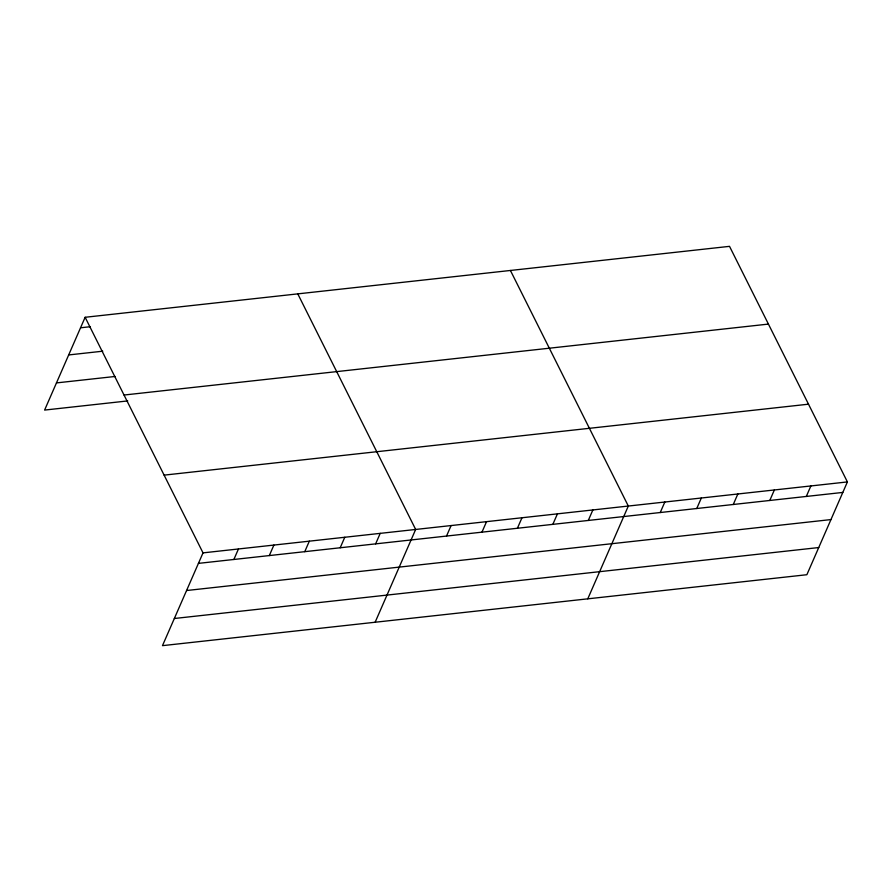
<?xml version="1.0" encoding="UTF-8"?>
<svg xmlns="http://www.w3.org/2000/svg" width="892" height="892" viewBox="0 0 892 892"><rect width="100%" height="100%" fill="white"/><g stroke="black" fill="none" stroke-linecap="round" stroke-linejoin="round"><path stroke-width="1.34" d="M85.13 317.284L203.019 552.873L162.478 645.652L806.87 574.716L847.4 481.925L729.522 246.348L85.13 317.284L44.6 410.075L127.746 400.921M233.871 559.474L238.454 548.97M269.317 555.571L273.9 545.068M304.752 551.669L309.334 541.165M340.198 547.766L344.78 537.263M375.632 543.864L380.226 533.36M375.131 622.248L415.661 529.458L297.783 293.881M446.524 536.059L451.107 525.555M481.959 532.156L486.541 521.664M517.405 528.254L521.987 517.761M552.839 524.351L557.433 513.859M588.285 520.449L592.868 509.956M587.772 598.833L628.314 506.054L510.425 270.466M660.236 512.532L664.83 502.029M696.752 508.507L701.335 498.015M733.269 504.482L737.851 493.99M769.785 500.468L774.367 489.964M806.301 496.443L810.884 485.95M80.548 327.788L90.092 326.74M68.684 354.938L102.77 351.192M56.464 382.913L115.079 376.469M124.033 395.033L768.425 324.086M164.117 475.135L808.498 404.188M203.019 552.873L847.4 481.925M198.437 563.376L842.817 492.429M186.573 590.526L830.954 519.579M174.341 618.502L818.733 547.554"/></g></svg>
